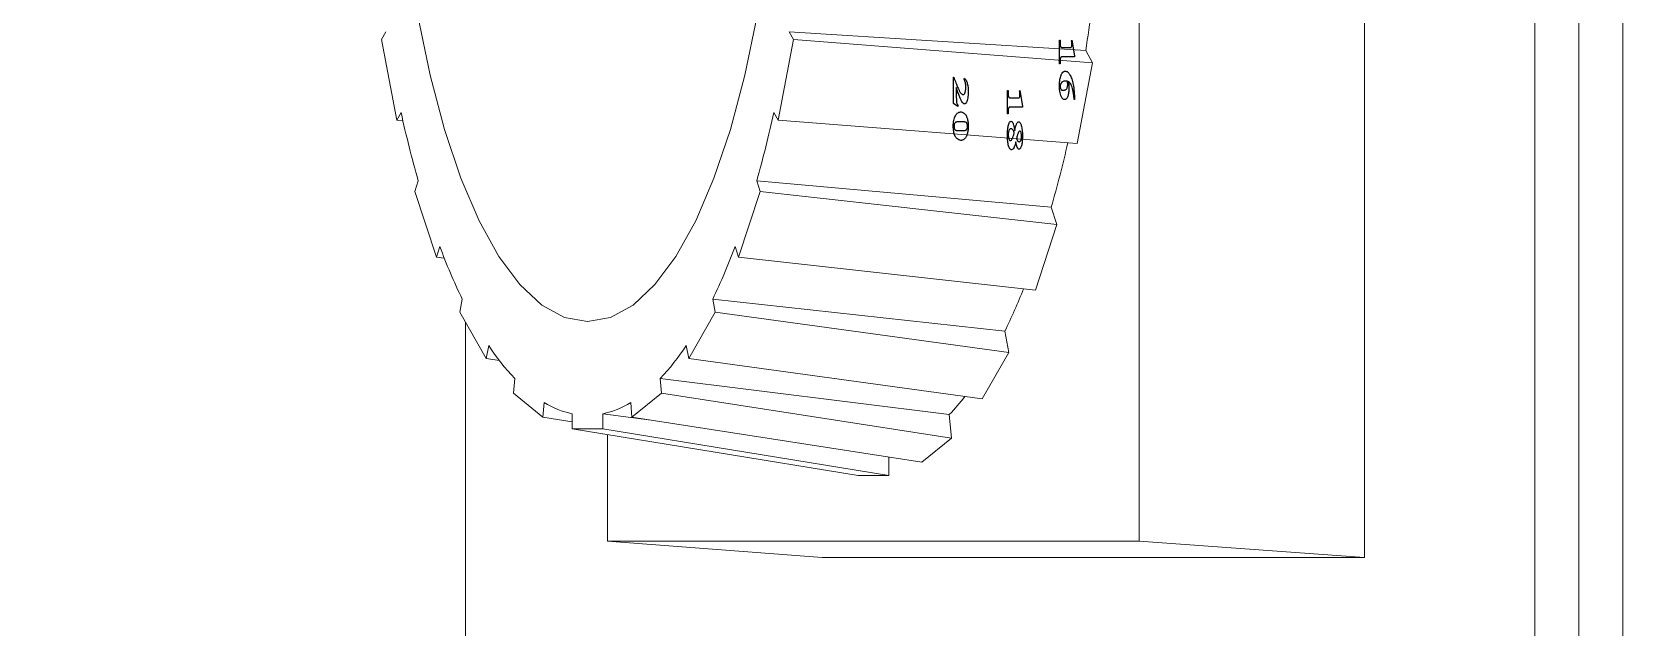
# Model space of a CAD drawing. Header units: millimetres. Extents: x 1650 to 6065, y 324 to 3836.
# Drawn here: x 3476.73 to 3483.57, y 2611.37 to 2613.92 of the extents above; entities that cross this region are included whole.
import ezdxf

# ---------------------------------------------------------------- set-up
doc = ezdxf.new("R2010")
doc.units = ezdxf.units.MM

# ---------------------------------------------------------------- blocks, each defined once
blk = doc.blocks.new('A$C3D6C2CD6')
at = {"color": 141, "linetype": 'Continuous', "lineweight": 15}
for p, q in [((191.778, -601.378), (-180.567, -601.378)), ((191.769, -601.378), (-180.557, -601.378)), ((174.433, -603.268), (-180.567, -603.268)), ((191.778, -603.268), (-180.567, -603.268)), ((174.433, -605.157), (-180.567, -605.157)), ((-90.567, -612.473), (-161.567, -612.473)), ((-91.266, -622.149), (-90.567, -612.473)), ((-90.567, -635.764), (-90.567, -612.473)), ((-91.266, -622.149), (-160.867, -622.149)), ((-91.266, -644.981), (-91.266, -622.149)), ((-112.331, -624.448), (-113.131, -637.183)), ((-111.807, -624.151), (-112.807, -637)), ((-111.807, -624.151), (-112.331, -624.448)), ((-108.343, -624.807), (-111.807, -624.151)), ((-108.343, -624.807), (-109.343, -637.656)), ((-105.606, -625.925), (-106.737, -638.577)), ((-104.866, -625.682), (-106.28, -638.427)), ((-104.866, -625.682), (-105.606, -625.925)), ((-102.037, -626.61), (-104.866, -625.682)), ((-102.037, -626.61), (-103.451, -639.355)), ((-100.276, -627.923), (-101.661, -640.466)), ((-99.369, -627.751), (-101.101, -640.359)), ((-99.369, -627.751), (-100.276, -627.923)), ((-97.369, -628.887), (-99.369, -627.751)), ((-97.369, -628.887), (-99.101, -641.496)), ((-96.703, -630.305), (-98.248, -642.721)), ((-95.691, -630.216), (-97.623, -642.666)), ((-95.691, -630.216), (-96.703, -630.305)), ((-94.656, -631.483), (-95.691, -630.216)), ((-94.656, -631.483), (-96.588, -643.934)), ((-94.084, -632.909), (-96.084, -645.189)), ((-94.084, -632.909), (-94.877, -632.909)), ((-94.084, -634.221), (-94.084, -632.909)), ((-94.084, -634.221), (-96.084, -646.502)), ((-91.266, -644.981), (-90.567, -635.764)), ((-112.807, -637), (-113.131, -637.183)), ((-109.343, -637.656), (-112.807, -637)), ((-109.667, -637.839), (-109.343, -637.656)), ((-106.28, -638.427), (-106.737, -638.577)), ((-103.451, -639.355), (-106.28, -638.427)), ((-103.909, -639.505), (-103.451, -639.355)), ((-101.101, -640.359), (-101.661, -640.466)), ((-99.101, -641.496), (-101.101, -640.359)), ((-99.661, -641.602), (-99.101, -641.496)), ((-97.623, -642.666), (-98.248, -642.721)), ((-96.588, -643.934), (-97.623, -642.666)), ((-96.46, -643.112), (-96.731, -645.189)), ((-97.213, -643.988), (-96.588, -643.934)), ((-96.084, -645.189), (-96.731, -645.189)), ((-96.084, -646.502), (-96.084, -645.189)), ((-95.836, -644.981), (-91.266, -644.981)), ((-96.731, -646.502), (-96.084, -646.502)), ((-96.387, -646.502), (-96.588, -647.757)), ((-97.623, -649.025), (-96.588, -647.757)), ((-96.588, -647.757), (-97.213, -647.702)), ((-98.248, -648.97), (-97.623, -649.025)), ((-99.019, -649.628), (-99.101, -650.195)), ((-101.101, -651.331), (-99.101, -650.195)), ((-99.101, -650.195), (-99.661, -650.089)), ((-101.661, -651.225), (-101.101, -651.331)), ((-100.664, -651.083), (-68.879, -651.083)), ((-103.41, -651.994), (-103.451, -652.336)), ((-106.28, -653.264), (-103.451, -652.336)), ((-103.451, -652.336), (-103.909, -652.186)), ((-106.737, -653.114), (-106.28, -653.264)), ((-112.807, -654.691), (-109.343, -654.035)), ((-109.343, -654.035), (-109.667, -653.851)), ((-109.321, -653.774), (-109.343, -654.035)), ((-113.131, -654.508), (-112.807, -654.691))]:
    blk.add_line(p, q, dxfattribs=at)
at = {"color": 141, "linetype": 'Continuous', "flags": 128}
for points in [[(-112.055, -624.931), (-112.055, -625.436), (-112.055, -625.436), (-112.055, -625.451), (-112.055, -625.463), (-112.053, -625.475), (-112.051, -625.485), (-112.049, -625.494), (-112.047, -625.501), (-112.043, -625.508), (-112.04, -625.512), (-112.029, -625.52), (-112.015, -625.527), (-111.996, -625.534), (-111.972, -625.539), (-111.943, -625.544), (-111.906, -625.547), (-111.861, -625.549), (-111.809, -625.55), (-111.809, -625.55), (-111.763, -625.55), (-111.763, -625.55), (-111.763, -625.567), (-111.763, -625.567), (-112.772, -625.567), (-112.772, -625.567), (-112.772, -625.55), (-112.772, -625.55), (-112.721, -625.55), (-112.721, -625.55), (-112.663, -625.549), (-112.614, -625.547), (-112.574, -625.544), (-112.544, -625.54), (-112.519, -625.535), (-112.499, -625.529), (-112.484, -625.522), (-112.472, -625.514), (-112.468, -625.509), (-112.464, -625.503), (-112.461, -625.495), (-112.458, -625.486), (-112.456, -625.476), (-112.455, -625.464), (-112.454, -625.451), (-112.454, -625.436), (-112.454, -625.436), (-112.454, -625.114), (-112.454, -625.114), (-112.454, -625.096), (-112.456, -625.081), (-112.46, -625.071), (-112.466, -625.064), (-112.483, -625.054), (-112.51, -625.046), (-112.527, -625.043), (-112.545, -625.04), (-112.564, -625.039), (-112.584, -625.039), (-112.584, -625.039), (-112.62, -625.039), (-112.659, -625.042), (-112.702, -625.047), (-112.748, -625.053), (-112.748, -625.053), (-112.772, -625.036), (-112.772, -625.036), (-112.1, -624.931), (-112.1, -624.931), (-112.055, -624.931)], [(-110.224, -624.931), (-110.224, -624.94), (-110.224, -624.94), (-110.285, -624.946), (-110.343, -624.951), (-110.398, -624.958), (-110.45, -624.964), (-110.499, -624.971), (-110.544, -624.979), (-110.587, -624.987), (-110.626, -624.995), (-110.698, -625.013), (-110.762, -625.032), (-110.818, -625.053), (-110.866, -625.076), (-110.907, -625.102), (-110.944, -625.13), (-110.976, -625.161), (-111.002, -625.195), (-111.002, -625.195), (-110.973, -625.189), (-110.946, -625.183), (-110.922, -625.179), (-110.901, -625.176), (-110.901, -625.176), (-110.855, -625.172), (-110.81, -625.169), (-110.764, -625.167), (-110.718, -625.166), (-110.718, -625.166), (-110.666, -625.167), (-110.617, -625.17), (-110.569, -625.173), (-110.524, -625.179), (-110.481, -625.186), (-110.44, -625.195), (-110.402, -625.205), (-110.365, -625.217), (-110.332, -625.23), (-110.303, -625.245), (-110.279, -625.26), (-110.259, -625.277), (-110.244, -625.295), (-110.232, -625.314), (-110.226, -625.334), (-110.224, -625.355), (-110.224, -625.355), (-110.228, -625.385), (-110.243, -625.414), (-110.266, -625.442), (-110.3, -625.468), (-110.342, -625.493), (-110.392, -625.514), (-110.45, -625.532), (-110.516, -625.548), (-110.587, -625.56), (-110.66, -625.569), (-110.736, -625.574), (-110.814, -625.576), (-110.814, -625.576), (-110.857, -625.575), (-110.899, -625.574), (-110.94, -625.571), (-110.98, -625.568), (-111.02, -625.564), (-111.059, -625.558), (-111.097, -625.552), (-111.134, -625.545), (-111.169, -625.536), (-111.203, -625.527), (-111.234, -625.517), (-111.264, -625.506), (-111.292, -625.494), (-111.317, -625.481), (-111.341, -625.468), (-111.363, -625.453), (-111.399, -625.422), (-111.424, -625.391), (-111.44, -625.357), (-111.445, -625.322), (-111.445, -625.322), (-111.442, -625.297), (-111.435, -625.271), (-111.424, -625.247), (-111.407, -625.222), (-111.386, -625.198), (-111.36, -625.175), (-111.329, -625.151), (-111.294, -625.129), (-111.254, -625.107), (-111.21, -625.086), (-111.163, -625.066), (-111.111, -625.048), (-111.056, -625.031), (-110.996, -625.014), (-110.933, -624.999), (-110.865, -624.986), (-110.794, -624.973), (-110.721, -624.962), (-110.645, -624.953), (-110.566, -624.945), (-110.485, -624.939), (-110.4, -624.935), (-110.313, -624.932), (-110.224, -624.931)], [(-111.02, -625.233), (-111.02, -625.262), (-111.02, -625.287), (-111.02, -625.308), (-111.02, -625.324), (-111.02, -625.324), (-111.018, -625.354), (-111.011, -625.385), (-111, -625.414), (-110.984, -625.443), (-110.975, -625.457), (-110.965, -625.47), (-110.954, -625.482), (-110.942, -625.492), (-110.929, -625.502), (-110.916, -625.511), (-110.901, -625.518), (-110.886, -625.524), (-110.886, -625.524), (-110.863, -625.531), (-110.838, -625.537), (-110.811, -625.54), (-110.781, -625.541), (-110.781, -625.541), (-110.751, -625.539), (-110.722, -625.535), (-110.696, -625.527), (-110.67, -625.517), (-110.659, -625.51), (-110.649, -625.502), (-110.641, -625.492), (-110.634, -625.481), (-110.628, -625.468), (-110.625, -625.453), (-110.623, -625.437), (-110.622, -625.42), (-110.622, -625.42), (-110.623, -625.39), (-110.628, -625.363), (-110.635, -625.338), (-110.645, -625.315), (-110.658, -625.295), (-110.674, -625.277), (-110.693, -625.262), (-110.715, -625.249), (-110.715, -625.249), (-110.731, -625.242), (-110.747, -625.236), (-110.765, -625.231), (-110.785, -625.226), (-110.806, -625.223), (-110.828, -625.221), (-110.851, -625.219), (-110.876, -625.219), (-110.876, -625.219), (-110.906, -625.22), (-110.94, -625.222), (-110.978, -625.227), (-111.02, -625.233)], [(-109.901, -627.165), (-109.901, -627.67), (-109.901, -627.67), (-109.901, -627.684), (-109.901, -627.697), (-109.899, -627.709), (-109.897, -627.719), (-109.895, -627.728), (-109.893, -627.735), (-109.889, -627.741), (-109.886, -627.746), (-109.875, -627.754), (-109.861, -627.761), (-109.842, -627.767), (-109.819, -627.773), (-109.789, -627.777), (-109.752, -627.781), (-109.707, -627.783), (-109.655, -627.783), (-109.655, -627.783), (-109.609, -627.783), (-109.609, -627.783), (-109.609, -627.801), (-109.609, -627.801), (-110.618, -627.801), (-110.618, -627.801), (-110.618, -627.783), (-110.618, -627.783), (-110.567, -627.783), (-110.567, -627.783), (-110.509, -627.783), (-110.46, -627.781), (-110.42, -627.778), (-110.39, -627.774), (-110.366, -627.769), (-110.345, -627.762), (-110.33, -627.755), (-110.318, -627.748), (-110.314, -627.743), (-110.31, -627.736), (-110.307, -627.729), (-110.304, -627.72), (-110.302, -627.709), (-110.301, -627.698), (-110.3, -627.685), (-110.3, -627.67), (-110.3, -627.67), (-110.3, -627.348), (-110.3, -627.348), (-110.301, -627.329), (-110.303, -627.315), (-110.306, -627.304), (-110.312, -627.297), (-110.329, -627.288), (-110.356, -627.28), (-110.373, -627.276), (-110.391, -627.274), (-110.41, -627.273), (-110.43, -627.272), (-110.43, -627.272), (-110.466, -627.273), (-110.505, -627.276), (-110.548, -627.28), (-110.595, -627.287), (-110.595, -627.287), (-110.618, -627.269), (-110.618, -627.269), (-109.946, -627.165), (-109.946, -627.165), (-109.901, -627.165)], [(-108.411, -627.446), (-108.365, -627.458), (-108.322, -627.469), (-108.284, -627.481), (-108.249, -627.492), (-108.217, -627.503), (-108.19, -627.514), (-108.165, -627.525), (-108.145, -627.535), (-108.112, -627.557), (-108.088, -627.58), (-108.074, -627.604), (-108.07, -627.63), (-108.07, -627.63), (-108.072, -627.649), (-108.081, -627.666), (-108.094, -627.683), (-108.113, -627.7), (-108.137, -627.715), (-108.166, -627.73), (-108.201, -627.744), (-108.241, -627.757), (-108.286, -627.77), (-108.334, -627.78), (-108.387, -627.789), (-108.443, -627.796), (-108.503, -627.802), (-108.568, -627.806), (-108.635, -627.809), (-108.707, -627.809), (-108.707, -627.809), (-108.775, -627.809), (-108.838, -627.806), (-108.898, -627.803), (-108.954, -627.798), (-109.006, -627.792), (-109.054, -627.784), (-109.098, -627.775), (-109.138, -627.764), (-109.174, -627.752), (-109.205, -627.74), (-109.231, -627.727), (-109.253, -627.714), (-109.269, -627.7), (-109.281, -627.685), (-109.288, -627.669), (-109.291, -627.653), (-109.291, -627.653), (-109.29, -627.641), (-109.285, -627.629), (-109.278, -627.618), (-109.268, -627.607), (-109.255, -627.596), (-109.239, -627.585), (-109.22, -627.576), (-109.198, -627.566), (-109.173, -627.557), (-109.144, -627.548), (-109.111, -627.539), (-109.075, -627.53), (-109.034, -627.522), (-108.99, -627.513), (-108.942, -627.505), (-108.889, -627.497), (-108.889, -627.497), (-108.95, -627.483), (-109.003, -627.47), (-109.052, -627.458), (-109.093, -627.446), (-109.13, -627.435), (-109.16, -627.424), (-109.185, -627.414), (-109.203, -627.405), (-109.23, -627.386), (-109.249, -627.366), (-109.261, -627.345), (-109.264, -627.322), (-109.264, -627.322), (-109.262, -627.307), (-109.254, -627.292), (-109.242, -627.277), (-109.224, -627.263), (-109.201, -627.25), (-109.174, -627.237), (-109.141, -627.225), (-109.103, -627.212), (-109.061, -627.201), (-109.015, -627.192), (-108.965, -627.183), (-108.911, -627.177), (-108.854, -627.172), (-108.793, -627.168), (-108.728, -627.166), (-108.66, -627.165), (-108.66, -627.165), (-108.594, -627.166), (-108.532, -627.167), (-108.474, -627.171), (-108.42, -627.175), (-108.37, -627.181), (-108.324, -627.188), (-108.281, -627.197), (-108.243, -627.207), (-108.208, -627.218), (-108.179, -627.229), (-108.154, -627.241), (-108.133, -627.253), (-108.117, -627.266), (-108.105, -627.279), (-108.099, -627.293), (-108.096, -627.307), (-108.096, -627.307), (-108.101, -627.329), (-108.115, -627.349), (-108.139, -627.368), (-108.173, -627.385), (-108.217, -627.401), (-108.271, -627.417), (-108.335, -627.432), (-108.411, -627.446)], [(-108.537, -627.419), (-108.508, -627.408), (-108.483, -627.396), (-108.462, -627.383), (-108.445, -627.37), (-108.432, -627.356), (-108.422, -627.341), (-108.417, -627.326), (-108.415, -627.31), (-108.415, -627.31), (-108.416, -627.296), (-108.419, -627.283), (-108.426, -627.271), (-108.434, -627.26), (-108.444, -627.249), (-108.458, -627.24), (-108.473, -627.231), (-108.491, -627.223), (-108.491, -627.223), (-108.522, -627.213), (-108.558, -627.206), (-108.601, -627.201), (-108.648, -627.2), (-108.648, -627.2), (-108.692, -627.201), (-108.732, -627.205), (-108.769, -627.212), (-108.803, -627.222), (-108.831, -627.233), (-108.85, -627.246), (-108.862, -627.26), (-108.866, -627.276), (-108.866, -627.276), (-108.862, -627.292), (-108.849, -627.309), (-108.828, -627.326), (-108.799, -627.344), (-108.779, -627.352), (-108.757, -627.362), (-108.73, -627.371), (-108.699, -627.38), (-108.665, -627.39), (-108.626, -627.399), (-108.584, -627.409), (-108.537, -627.419)], [(-108.792, -627.519), (-108.819, -627.525), (-108.842, -627.531), (-108.86, -627.537), (-108.875, -627.542), (-108.875, -627.542), (-108.893, -627.551), (-108.911, -627.561), (-108.927, -627.574), (-108.943, -627.588), (-108.955, -627.603), (-108.965, -627.618), (-108.97, -627.634), (-108.972, -627.65), (-108.972, -627.65), (-108.97, -627.671), (-108.964, -627.689), (-108.953, -627.706), (-108.939, -627.721), (-108.92, -627.734), (-108.897, -627.746), (-108.872, -627.755), (-108.842, -627.762), (-108.81, -627.767), (-108.778, -627.771), (-108.745, -627.774), (-108.712, -627.774), (-108.712, -627.774), (-108.663, -627.773), (-108.617, -627.768), (-108.576, -627.761), (-108.539, -627.75), (-108.508, -627.737), (-108.486, -627.721), (-108.473, -627.703), (-108.468, -627.683), (-108.468, -627.683), (-108.471, -627.661), (-108.484, -627.64), (-108.509, -627.618), (-108.544, -627.598), (-108.59, -627.577), (-108.646, -627.558), (-108.714, -627.538), (-108.792, -627.519)], [(-110.056, -630.126), (-111.179, -630.126), (-111.179, -630.126), (-111.179, -630.115), (-111.179, -630.115), (-111.115, -630.091), (-111.053, -630.067), (-110.995, -630.044), (-110.941, -630.023), (-110.889, -630.002), (-110.841, -629.983), (-110.796, -629.964), (-110.755, -629.946), (-110.717, -629.93), (-110.682, -629.915), (-110.65, -629.9), (-110.622, -629.887), (-110.597, -629.875), (-110.576, -629.863), (-110.557, -629.853), (-110.542, -629.844), (-110.517, -629.826), (-110.496, -629.809), (-110.478, -629.792), (-110.463, -629.775), (-110.451, -629.758), (-110.443, -629.741), (-110.438, -629.724), (-110.436, -629.707), (-110.436, -629.707), (-110.437, -629.695), (-110.442, -629.684), (-110.449, -629.673), (-110.459, -629.663), (-110.472, -629.653), (-110.488, -629.644), (-110.507, -629.635), (-110.529, -629.627), (-110.552, -629.619), (-110.577, -629.613), (-110.604, -629.607), (-110.631, -629.603), (-110.66, -629.599), (-110.69, -629.597), (-110.722, -629.595), (-110.754, -629.594), (-110.754, -629.594), (-110.807, -629.596), (-110.858, -629.599), (-110.904, -629.604), (-110.948, -629.612), (-110.989, -629.622), (-111.027, -629.634), (-111.062, -629.649), (-111.094, -629.665), (-111.094, -629.665), (-111.145, -629.659), (-111.145, -629.659), (-111.125, -629.638), (-111.103, -629.619), (-111.077, -629.601), (-111.05, -629.584), (-111.02, -629.569), (-110.987, -629.555), (-110.952, -629.542), (-110.915, -629.531), (-110.875, -629.522), (-110.834, -629.513), (-110.792, -629.506), (-110.748, -629.5), (-110.702, -629.496), (-110.656, -629.493), (-110.607, -629.491), (-110.557, -629.49), (-110.557, -629.49), (-110.486, -629.491), (-110.418, -629.495), (-110.354, -629.502), (-110.293, -629.512), (-110.236, -629.524), (-110.186, -629.538), (-110.142, -629.554), (-110.106, -629.572), (-110.076, -629.591), (-110.055, -629.609), (-110.042, -629.627), (-110.038, -629.644), (-110.038, -629.644), (-110.044, -629.674), (-110.063, -629.705), (-110.095, -629.736), (-110.14, -629.767), (-110.14, -629.767), (-110.158, -629.778), (-110.179, -629.79), (-110.203, -629.802), (-110.23, -629.814), (-110.259, -629.827), (-110.29, -629.84), (-110.324, -629.854), (-110.361, -629.869), (-110.4, -629.884), (-110.442, -629.9), (-110.486, -629.916), (-110.532, -629.932), (-110.582, -629.949), (-110.634, -629.967), (-110.688, -629.985), (-110.746, -630.004), (-110.746, -630.004), (-110.338, -630.004), (-110.338, -630.004), (-110.302, -630.004), (-110.27, -630.003), (-110.24, -630.003), (-110.214, -630.003), (-110.192, -630.002), (-110.172, -630.001), (-110.156, -630), (-110.143, -630), (-110.102, -629.994), (-110.069, -629.985), (-110.053, -629.979), (-110.035, -629.97), (-110.015, -629.958), (-109.992, -629.943), (-109.992, -629.943), (-109.932, -629.943), (-109.932, -629.943), (-110.056, -630.126)], [(-108.472, -629.812), (-108.477, -629.858), (-108.492, -629.902), (-108.517, -629.944), (-108.551, -629.985), (-108.551, -629.985), (-108.577, -630.009), (-108.607, -630.03), (-108.641, -630.049), (-108.679, -630.066), (-108.721, -630.081), (-108.765, -630.094), (-108.811, -630.106), (-108.861, -630.116), (-108.913, -630.124), (-108.967, -630.13), (-109.024, -630.133), (-109.083, -630.134), (-109.083, -630.134), (-109.15, -630.133), (-109.213, -630.129), (-109.273, -630.122), (-109.33, -630.112), (-109.383, -630.099), (-109.434, -630.084), (-109.481, -630.066), (-109.525, -630.046), (-109.525, -630.046), (-109.555, -630.03), (-109.583, -630.01), (-109.609, -629.988), (-109.633, -629.964), (-109.633, -629.964), (-109.659, -629.929), (-109.678, -629.893), (-109.689, -629.856), (-109.693, -629.82), (-109.693, -629.82), (-109.692, -629.794), (-109.687, -629.77), (-109.681, -629.746), (-109.671, -629.723), (-109.659, -629.7), (-109.644, -629.677), (-109.626, -629.656), (-109.606, -629.634), (-109.606, -629.634), (-109.587, -629.617), (-109.566, -629.601), (-109.543, -629.586), (-109.517, -629.573), (-109.488, -629.56), (-109.458, -629.548), (-109.425, -629.537), (-109.39, -629.527), (-109.354, -629.519), (-109.316, -629.511), (-109.279, -629.505), (-109.241, -629.499), (-109.202, -629.495), (-109.163, -629.492), (-109.123, -629.491), (-109.083, -629.49), (-109.083, -629.49), (-109.042, -629.491), (-109.002, -629.492), (-108.963, -629.495), (-108.924, -629.499), (-108.886, -629.504), (-108.848, -629.511), (-108.811, -629.518), (-108.775, -629.527), (-108.741, -629.536), (-108.709, -629.547), (-108.679, -629.558), (-108.651, -629.57), (-108.626, -629.582), (-108.603, -629.596), (-108.583, -629.61), (-108.565, -629.625), (-108.565, -629.625), (-108.543, -629.647), (-108.524, -629.669), (-108.508, -629.692), (-108.495, -629.715), (-108.485, -629.738), (-108.478, -629.763), (-108.473, -629.787), (-108.472, -629.812)], [(-108.896, -629.812), (-108.896, -629.774), (-108.897, -629.74), (-108.897, -629.71), (-108.898, -629.685), (-108.899, -629.663), (-108.9, -629.646), (-108.901, -629.633), (-108.902, -629.624), (-108.902, -629.624), (-108.906, -629.609), (-108.912, -629.595), (-108.918, -629.583), (-108.926, -629.572), (-108.935, -629.562), (-108.945, -629.553), (-108.957, -629.545), (-108.969, -629.539), (-108.969, -629.539), (-108.99, -629.533), (-109.016, -629.528), (-109.047, -629.526), (-109.084, -629.525), (-109.084, -629.525), (-109.112, -629.525), (-109.138, -629.528), (-109.16, -629.531), (-109.179, -629.536), (-109.179, -629.536), (-109.203, -629.545), (-109.223, -629.558), (-109.239, -629.573), (-109.25, -629.592), (-109.252, -629.597), (-109.254, -629.605), (-109.256, -629.614), (-109.258, -629.624), (-109.259, -629.636), (-109.261, -629.65), (-109.262, -629.665), (-109.264, -629.681), (-109.265, -629.7), (-109.266, -629.72), (-109.266, -629.741), (-109.267, -629.764), (-109.267, -629.788), (-109.268, -629.814), (-109.268, -629.842), (-109.268, -629.871), (-109.268, -629.871), (-109.268, -629.902), (-109.266, -629.931), (-109.264, -629.957), (-109.261, -629.98), (-109.257, -630), (-109.252, -630.018), (-109.247, -630.033), (-109.24, -630.046), (-109.24, -630.046), (-109.228, -630.06), (-109.214, -630.072), (-109.198, -630.082), (-109.179, -630.089), (-109.158, -630.093), (-109.134, -630.097), (-109.106, -630.099), (-109.075, -630.1), (-109.075, -630.1), (-109.042, -630.099), (-109.013, -630.096), (-108.989, -630.091), (-108.969, -630.085), (-108.969, -630.085), (-108.955, -630.078), (-108.943, -630.071), (-108.933, -630.062), (-108.923, -630.053), (-108.916, -630.043), (-108.91, -630.032), (-108.905, -630.02), (-108.902, -630.007), (-108.902, -630.007), (-108.896, -629.812)]]:
    blk.add_lwpolyline(points, dxfattribs=at)
at = {"color": 141, "linetype": 'Continuous', "lineweight": 15, "flags": 128}
for points in [[(-100.693, -645.845), (-100.871, -644.861), (-101.403, -643.89), (-102.281, -642.947), (-103.493, -642.045), (-105.021, -641.195), (-106.846, -640.412), (-108.94, -639.704), (-111.274, -639.083), (-113.816, -638.556)], [(-113.816, -653.135), (-111.274, -652.608), (-108.94, -651.987), (-106.846, -651.279), (-105.021, -650.495), (-103.493, -649.646), (-102.281, -648.744), (-101.403, -647.801), (-100.871, -646.83), (-100.693, -645.845)], [(-100.693, -645.845), (-100.871, -644.861), (-101.403, -643.89), (-102.281, -642.947), (-103.493, -642.045), (-105.021, -641.195), (-106.846, -640.412), (-108.94, -639.704), (-111.274, -639.083), (-113.816, -638.556)], [(-113.816, -653.135), (-111.274, -652.608), (-108.94, -651.987), (-106.846, -651.279), (-105.021, -650.495), (-103.493, -649.646), (-102.281, -648.744), (-101.403, -647.801), (-100.871, -646.83), (-100.693, -645.845)]]:
    blk.add_lwpolyline(points, dxfattribs=at)
at = {"color": 141, "linetype": 'Continuous', "lineweight": 15}
for centre, radius, start, end in [((0, -695), 280, 147.50015, 274.16347), ((0, -695.913), 274.997, 160.34605, 19.65395), ((0, -695.859), 268.998, 161.30942, 18.69058), ((-124.494, -699.756), 76.284, 80.82499, 83.50952), ((-119.686, -675.014), 51.068, 73.99608, 77.20353), ((-111.733, -651.332), 26.063, 63.92217, 68.29339), ((-103.492, -637.351), 9.785, 46.0681, 52.03095), ((-120.158, -685.706), 49.003, 74.10484, 77.63731), ((-112.988, -663.851), 25.984, 64.15672, 69.54923), ((-105.399, -650.298), 10.419, 46.65918, 56.58394), ((-100.527, -646.016), 3.885, 12.2809, 31.45424), ((-100.527, -645.675), 3.885, 328.54523, 347.71963), ((-105.397, -641.394), 10.416, 303.41476, 313.34175), ((-112.987, -627.841), 25.983, 290.45081, 295.84356), ((-120.157, -605.991), 48.996, 282.36245, 285.89539)]:
    blk.add_arc(centre, radius, start, end, dxfattribs=at)

msp = doc.modelspace()

# ---------------------------------------------------------------- block references
at = {"xscale": 0.1000000000003638, "yscale": 0.1000000000003638, "zscale": 0.1000000000003638, "rotation": 270}
msp.add_blockref('A$C3D6C2CD6', (3543.7022, 2602.6094, 0), dxfattribs=at)

doc.saveas('drawing.dxf')
